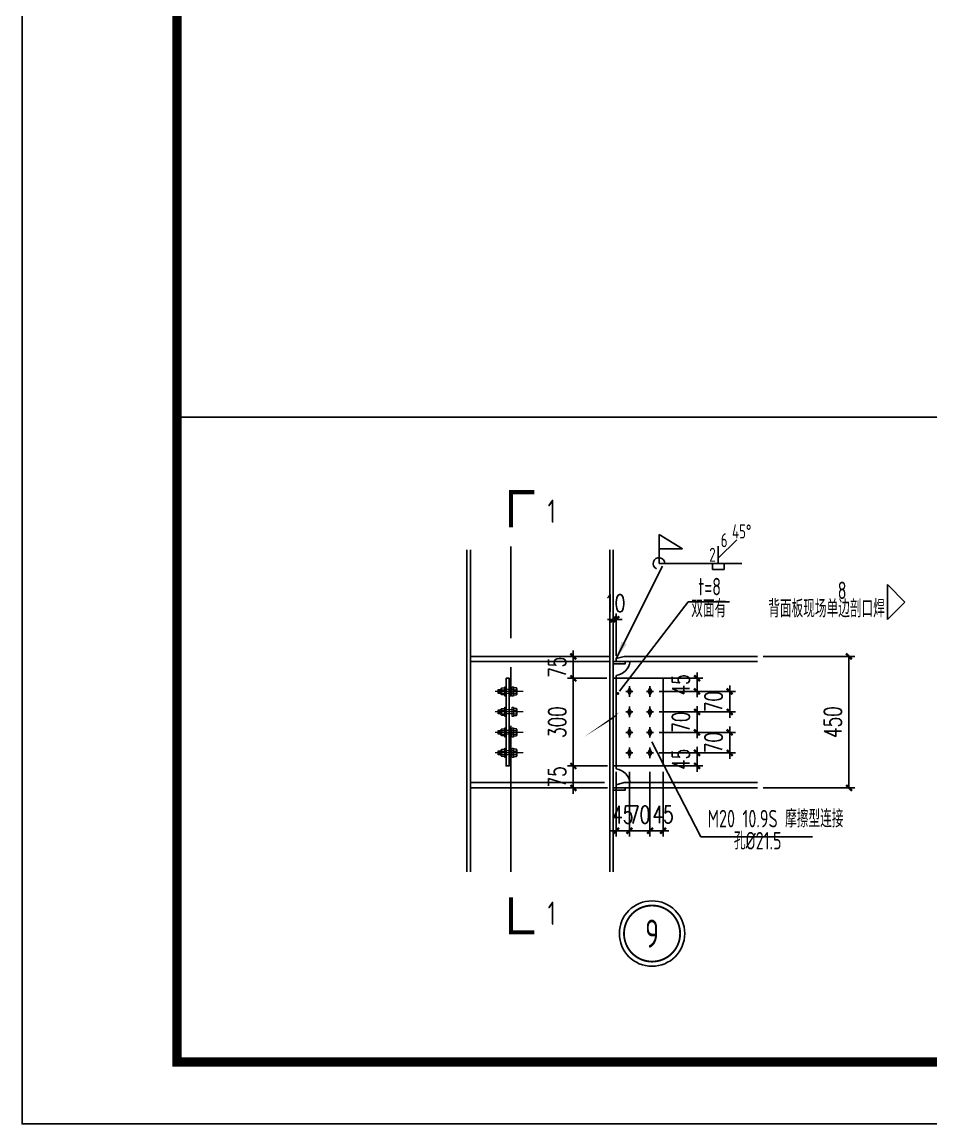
# Model space of a CAD drawing. Extents: x 180850 to 1399066, y 48356 to 327880.
# Drawn here: x 1287616 to 1303163, y 135864 to 154718 of the extents above; entities that cross this region are included whole.
import ezdxf
from ezdxf.enums import TextEntityAlignment as Align

# ---------------------------------------------------------------- set-up
doc = ezdxf.new("R2010")
doc.units = 0
doc.header["$LTSCALE"] = 1000
doc.linetypes.add('0$0$CENTERX2', pattern=[4, 2.5, -0.5, 0.5, -0.5])
doc.linetypes.add('ACAD_ISO02W100', pattern=[15, 12, -3])
doc.layers.add('6', color=253, linetype='Continuous', lineweight=13)
doc.layers.add('螺栓', color=15, linetype='Continuous', lineweight=18)
for name, color, linetype in [('AXIS', 3, 'Continuous'), ('BOLT', 251, 'Continuous'), ('DOTE', 1, 'Continuous'), ('GL', 150, 'Continuous'), ('GZ', 50, 'Continuous'), ('PUB_DIM', 3, 'Continuous'), ('PUB_TEXT', 7, 'Continuous'), ('PUB_TITLE', 4, 'Continuous'), ('PZ', 202, 'Continuous'), ('TEXT', 7, 'Continuous'), ('THIN', 7, 'Continuous'), ('WELD', 7, 'Continuous'), ('YCX', 90, 'Continuous')]:
    doc.layers.add(name, color=color, linetype=linetype)
doc.styles.add('_TCH_DIM_T3', font='SIMPLEX', dxfattribs={"width": 0.705882, "bigfont": 'GBCBIG'})
doc.styles.get("Standard").update_dxf_attribs({"font": 'gbenor.shx', "bigfont": 'gbcbig.shx'})
doc.styles.add('TSSD_Label', font='tssdeng.shx', dxfattribs={"width": 0.7, "bigfont": 'hztxt.shx'})
doc.styles.add('TSSD_Num', font='Tssdeng.shx', dxfattribs={"width": 0.7, "bigfont": 'hztxt.shx'})
doc.styles.add('标准字体', font='tssdeng.shx', dxfattribs={"width": 0.7, "bigfont": 'tssdchn.shx'})
doc.dimstyles.new('TCH_100_5', dxfattribs={"dimtxt": 297.5, "dimasz": 100, "dimexe": 100, "dimexo": 100, "dimgap": 126.25, "dimtad": 1, "dimdec": 0, "dimlfac": 0.2, "dimzin": 0, "dimdsep": 46, "dimtxsty": '_TCH_DIM_T3', "dimblk": 'ARCHTICK', "dimcen": 0.09, "dimclrd": 126, "dimclre": 126, "dimclrt": 7, "dimazin": 2, "dimtfac": 1, "dimtdec": 0, "dimtix": 1, "dimtmove": 2, "dimatfit": 3, "dimfxl": 1, "dimtolj": 1, "dimtzin": 0, "dimarcsym": 0})
doc.dimstyles.new('TSSD_LEADER_STYLE_300.0', dxfattribs={"dimtxt": 0.18, "dimasz": 300, "dimexe": 0.18, "dimexo": 0.0625, "dimgap": 0.09, "dimtad": 0, "dimtih": 1, "dimtoh": 1, "dimdec": 4, "dimzin": 0, "dimdsep": 46, "dimtxsty": 'Standard', "dimcen": 0.09, "dimadec": 0, "dimazin": 0, "dimtfac": 1, "dimtdec": 4, "dimtofl": 0, "dimtmove": 0, "dimatfit": 3, "dimfxl": 1, "dimtolj": 1, "dimtzin": 0, "dimarcsym": 0})
pattern_1 = [(90, (1516789.811, -429090.545), (-21.2343996, 9e-12), []), (90, (1516779.194, -429090.545), (-21.2343996, 9e-12), [10.6171998, -5.3085999])]
pattern_2 = [(90, (1516789.811, -429090.545), (-21.2343996, 9e-12), []), (90, (1516779.194, -429090.545), (-21.2343996, 9e-12), [10.6171998, -5.3085999])]
pattern_3 = [(90, (1516789.811, -430140.545), (-21.2343996, 9e-12), []), (90, (1516779.194, -430140.545), (-21.2343996, 9e-12), [10.6171998, -5.3085999])]
pattern_4 = [(90, (1516789.811, -430140.545), (-21.2343996, 9e-12), []), (90, (1516779.194, -430140.545), (-21.2343996, 9e-12), [10.6171998, -5.3085999])]
pattern_5 = [(90, (1516789.811, -429440.545), (-21.2343996, 9e-12), []), (90, (1516779.194, -429440.545), (-21.2343996, 9e-12), [10.6171998, -5.3085999])]
pattern_6 = [(90, (1516789.811, -429440.545), (-21.2343996, 9e-12), []), (90, (1516779.194, -429440.545), (-21.2343996, 9e-12), [10.6171998, -5.3085999])]
pattern_7 = [(90, (1516789.811, -429790.545), (-21.2343996, 9e-12), []), (90, (1516779.194, -429790.545), (-21.2343996, 9e-12), [10.6171998, -5.3085999])]
pattern_8 = [(90, (1516789.811, -429790.545), (-21.2343996, 9e-12), []), (90, (1516779.194, -429790.545), (-21.2343996, 9e-12), [10.6171998, -5.3085999])]

# ---------------------------------------------------------------- blocks, each defined once
blk = doc.blocks.new('_WELD001')
at = {"linetype": 'ByBlock'}
h = blk.add_hatch(color=0, dxfattribs=at)
h.paths.add_polyline_path([(0.8, 0.5), (0, 1), (0, 0.5)], flags=16)
edge = h.paths.add_edge_path()
edge.add_line((0.8, 0.5), (0, 1))
edge.add_line((0, 0.5), (0.8, 0.5))
edge.add_line((0, 0), (0, 1))
at = {"color": 0, "linetype": 'ByBlock'}
for p, q in [((0, 0), (0, 1)), ((0.8, 0.5), (0, 1)), ((0, 0.5), (0.8, 0.5))]:
    blk.add_line(p, q, dxfattribs=at)
blk = doc.blocks.new('_WELD008')
at = {"color": 0, "linetype": 'ByBlock'}
for p, q in [((0, 0.3), (1.061, 1.361)), ((0, 0), (0, 1))]:
    blk.add_line(p, q, dxfattribs=at)
for tag, p in [('C', (1.286, 1.416)), ('B', (0.288, 0.856)), ('A', (-0.303, -0.009))]:
    blk.add_attdef(tag, text='', height=0.8, dxfattribs=at).set_placement(p, align=Align.CENTER)
blk = doc.blocks.new('_WELD002')
at = {"color": 0, "linetype": 'ByBlock'}
for p, q in [((0.5, 1), (0, 1)), ((0.5, 0), (0.5, 1)), ((0, 0), (0.5, 0))]:
    blk.add_line(p, q, dxfattribs=at)
blk = doc.blocks.new('_ArchTick')
at = {"color": 0, "linetype": 'ByBlock', "const_width": 0.4}
blk.add_lwpolyline([(-0.5, -0.5), (0.5, 0.5)], dxfattribs=at)
blk = doc.blocks.new('*D1823')
at = {"layer": 'AXIS', "color": 126, "linetype": 'ByBlock', "lineweight": -2, "transparency": 16777216}
for p, q in [((1300294, 143864), (1301860, 143864)), ((1301760, 143864), (1301760, 141614)), ((1300294, 141614), (1301860, 141614))]:
    blk.add_line(p, q, dxfattribs=at)
at = {"layer": 'Defpoints', "color": 0, "linetype": 'ByBlock', "transparency": 16777216}
for p in [(1300194, 143864), (1300194, 141614), (1301760, 141614)]:
    blk.add_point(p, dxfattribs=at)
at = {"layer": 'AXIS', "color": 126, "linetype": 'ByBlock', "lineweight": -2, "transparency": 16777216, "xscale": 100, "yscale": 100, "zscale": 100}
for p, rotation in [((1301760, 143864), 90), ((1301760, 141614), 270)]:
    blk.add_blockref('_ArchTick', p, dxfattribs=dict(at, rotation=rotation))
at = {"layer": 'AXIS', "color": 7, "linetype": 'ByBlock', "transparency": 16777216, "insert": (1301485, 142739), "char_height": 297.5, "attachment_point": 5, "rotation": 90, "style": '_TCH_DIM_T3'}
blk.add_mtext('\\A1;450', dxfattribs=at)
blk = doc.blocks.new('*D1824')
at = {"layer": 'AXIS', "color": 126, "linetype": 'ByBlock', "lineweight": -2, "transparency": 16777216}
for p, q in [((1297779, 141889), (1297779, 140781)), ((1298006, 141889), (1298006, 140781)), ((1297779, 140881), (1297679, 140881)), ((1297779, 140881), (1298006, 140881)), ((1298006, 140881), (1298106, 140881))]:
    blk.add_line(p, q, dxfattribs=at)
at = {"layer": 'Defpoints', "color": 0, "linetype": 'ByBlock', "transparency": 16777216}
for p in [(1297779, 141989), (1298006, 141989), (1298006, 140881)]:
    blk.add_point(p, dxfattribs=at)
at = {"layer": 'AXIS', "color": 126, "linetype": 'ByBlock', "lineweight": -2, "transparency": 16777216, "xscale": 100, "yscale": 100, "zscale": 100}
blk.add_blockref('_ArchTick', (1297779, 140881), dxfattribs=at)
at = {"layer": 'AXIS', "color": 126, "linetype": 'ByBlock', "lineweight": -2, "transparency": 16777216, "xscale": 100, "yscale": 100, "zscale": 100, "rotation": 180}
blk.add_blockref('_ArchTick', (1298006, 140881), dxfattribs=at)
at = {"layer": 'AXIS', "color": 7, "linetype": 'ByBlock', "transparency": 16777216, "insert": (1297893, 141156), "char_height": 297.5, "attachment_point": 5, "style": '_TCH_DIM_T3'}
blk.add_mtext('\\A1;45', dxfattribs=at)
blk = doc.blocks.new('*D1825')
at = {"layer": 'AXIS', "color": 126, "linetype": 'ByBlock', "lineweight": -2, "transparency": 16777216}
for p, q in [((1298356, 141889), (1298356, 140781)), ((1298581, 141889), (1298581, 140781)), ((1298356, 140881), (1298256, 140881)), ((1298356, 140881), (1298581, 140881)), ((1298581, 140881), (1298681, 140881))]:
    blk.add_line(p, q, dxfattribs=at)
at = {"layer": 'Defpoints', "color": 0, "linetype": 'ByBlock', "transparency": 16777216}
for p in [(1298356, 141989), (1298581, 141989), (1298581, 140881)]:
    blk.add_point(p, dxfattribs=at)
at = {"layer": 'AXIS', "color": 126, "linetype": 'ByBlock', "lineweight": -2, "transparency": 16777216, "xscale": 100, "yscale": 100, "zscale": 100}
blk.add_blockref('_ArchTick', (1298356, 140881), dxfattribs=at)
at = {"layer": 'AXIS', "color": 126, "linetype": 'ByBlock', "lineweight": -2, "transparency": 16777216, "xscale": 100, "yscale": 100, "zscale": 100, "rotation": 180}
blk.add_blockref('_ArchTick', (1298581, 140881), dxfattribs=at)
at = {"layer": 'AXIS', "color": 7, "linetype": 'ByBlock', "transparency": 16777216, "insert": (1298581, 141160), "char_height": 297.5, "attachment_point": 5, "style": '_TCH_DIM_T3'}
blk.add_mtext('\\A1;45', dxfattribs=at)
blk = doc.blocks.new('*D1826')
at = {"layer": 'AXIS', "color": 126, "linetype": 'ByBlock', "lineweight": -2, "transparency": 16777216}
for p, q in [((1298006, 141889), (1298006, 140781)), ((1298356, 141889), (1298356, 140781)), ((1298006, 140881), (1297906, 140881)), ((1298006, 140881), (1298356, 140881)), ((1298356, 140881), (1298456, 140881))]:
    blk.add_line(p, q, dxfattribs=at)
at = {"layer": 'Defpoints', "color": 0, "linetype": 'ByBlock', "transparency": 16777216}
for p in [(1298006, 141989), (1298356, 141989), (1298356, 140881)]:
    blk.add_point(p, dxfattribs=at)
at = {"layer": 'AXIS', "color": 126, "linetype": 'ByBlock', "lineweight": -2, "transparency": 16777216, "xscale": 100, "yscale": 100, "zscale": 100}
blk.add_blockref('_ArchTick', (1298006, 140881), dxfattribs=at)
at = {"layer": 'AXIS', "color": 126, "linetype": 'ByBlock', "lineweight": -2, "transparency": 16777216, "xscale": 100, "yscale": 100, "zscale": 100, "rotation": 180}
blk.add_blockref('_ArchTick', (1298356, 140881), dxfattribs=at)
at = {"layer": 'AXIS', "color": 7, "linetype": 'ByBlock', "transparency": 16777216, "insert": (1298181, 141156), "char_height": 297.5, "attachment_point": 5, "style": '_TCH_DIM_T3'}
blk.add_mtext('\\A1;70', dxfattribs=at)
blk = doc.blocks.new('ts_idx2')
at = {"color": 0, "linetype": 'ByBlock', "lineweight": -2, "const_width": 0.0333}
blk.add_lwpolyline([(-0.5, 0, 1), (0.5, 0, 1)], format="xyb", close=True, dxfattribs=at)
at = {"color": 0, "linetype": 'ByBlock', "lineweight": -2}
blk.add_circle((0, 0), 0.583, dxfattribs=at)
at = {"color": 0, "linetype": 'ByBlock', "lineweight": -2, "style": 'TSSD_Num', "width": 0.7}
blk.add_attdef('A', text='', height=0.5, dxfattribs=at).set_placement((0, 0), align=Align.MIDDLE_CENTER)
blk = doc.blocks.new('*D1827')
at = {"layer": 'AXIS', "color": 126, "linetype": 'ByBlock', "lineweight": -2, "transparency": 16777216}
for p, q in [((1297729, 144498), (1297629, 144498)), ((1297729, 143904), (1297729, 144598)), ((1297779, 144498), (1297729, 144498)), ((1297779, 143874), (1297779, 144598)), ((1297779, 144498), (1297879, 144498))]:
    blk.add_line(p, q, dxfattribs=at)
at = {"layer": 'Defpoints', "color": 0, "linetype": 'ByBlock', "transparency": 16777216}
for p in [(1297729, 144498), (1297729, 143804), (1297779, 143774)]:
    blk.add_point(p, dxfattribs=at)
at = {"layer": 'AXIS', "color": 126, "linetype": 'ByBlock', "lineweight": -2, "transparency": 16777216, "xscale": 100, "yscale": 100, "zscale": 100}
blk.add_blockref('_ArchTick', (1297729, 144498), dxfattribs=at)
at = {"layer": 'AXIS', "color": 126, "linetype": 'ByBlock', "lineweight": -2, "transparency": 16777216, "xscale": 100, "yscale": 100, "zscale": 100, "rotation": 180}
blk.add_blockref('_ArchTick', (1297779, 144498), dxfattribs=at)
at = {"layer": 'AXIS', "color": 7, "linetype": 'ByBlock', "transparency": 16777216, "insert": (1297754, 144773), "char_height": 297.5, "attachment_point": 5, "style": '_TCH_DIM_T3'}
blk.add_mtext('\\A1;10', dxfattribs=at)
blk = doc.blocks.new('*D1828')
at = {"layer": 'AXIS', "color": 126, "linetype": 'ByBlock', "lineweight": -2, "transparency": 16777216}
for p, q in [((1298516, 142214), (1299261, 142214)), ((1299161, 142214), (1299161, 142314)), ((1299161, 141989), (1299161, 142214)), ((1298489, 141989), (1299261, 141989)), ((1299161, 141989), (1299161, 141889))]:
    blk.add_line(p, q, dxfattribs=at)
at = {"layer": 'Defpoints', "color": 0, "linetype": 'ByBlock', "transparency": 16777216}
for p in [(1298416, 142214), (1299161, 142214), (1298389, 141989)]:
    blk.add_point(p, dxfattribs=at)
at = {"layer": 'AXIS', "color": 126, "linetype": 'ByBlock', "lineweight": -2, "transparency": 16777216, "xscale": 100, "yscale": 100, "zscale": 100}
for p, rotation in [((1299161, 142214), 270), ((1299161, 141989), 90)]:
    blk.add_blockref('_ArchTick', p, dxfattribs=dict(at, rotation=rotation))
at = {"layer": 'AXIS', "color": 7, "linetype": 'ByBlock', "transparency": 16777216, "insert": (1298886, 142102), "char_height": 297.5, "attachment_point": 5, "rotation": 90, "style": '_TCH_DIM_T3'}
blk.add_mtext('\\A1;45', dxfattribs=at)
blk = doc.blocks.new('*D1829')
at = {"layer": 'AXIS', "color": 126, "linetype": 'ByBlock', "lineweight": -2, "transparency": 16777216}
for p, q in [((1298516, 142564), (1299820, 142564)), ((1299720, 142564), (1299720, 142664)), ((1299720, 142214), (1299720, 142564)), ((1298516, 142214), (1299820, 142214)), ((1299720, 142214), (1299720, 142114))]:
    blk.add_line(p, q, dxfattribs=at)
at = {"layer": 'Defpoints', "color": 0, "linetype": 'ByBlock', "transparency": 16777216}
for p in [(1298416, 142564), (1299720, 142564), (1298416, 142214)]:
    blk.add_point(p, dxfattribs=at)
at = {"layer": 'AXIS', "color": 126, "linetype": 'ByBlock', "lineweight": -2, "transparency": 16777216, "xscale": 100, "yscale": 100, "zscale": 100}
for p, rotation in [((1299720, 142564), 270), ((1299720, 142214), 90)]:
    blk.add_blockref('_ArchTick', p, dxfattribs=dict(at, rotation=rotation))
at = {"layer": 'AXIS', "color": 7, "linetype": 'ByBlock', "transparency": 16777216, "insert": (1299445, 142389), "char_height": 297.5, "attachment_point": 5, "rotation": 90, "style": '_TCH_DIM_T3'}
blk.add_mtext('\\A1;70', dxfattribs=at)
blk = doc.blocks.new('*D1830')
at = {"layer": 'AXIS', "color": 126, "linetype": 'ByBlock', "lineweight": -2, "transparency": 16777216}
for p, q in [((1299161, 142914), (1299161, 143014)), ((1298516, 142914), (1299261, 142914)), ((1299161, 142564), (1299161, 142914)), ((1298516, 142564), (1299261, 142564)), ((1299161, 142564), (1299161, 142464))]:
    blk.add_line(p, q, dxfattribs=at)
at = {"layer": 'Defpoints', "color": 0, "linetype": 'ByBlock', "transparency": 16777216}
for p in [(1298416, 142914), (1299161, 142914), (1298416, 142564)]:
    blk.add_point(p, dxfattribs=at)
at = {"layer": 'AXIS', "color": 126, "linetype": 'ByBlock', "lineweight": -2, "transparency": 16777216, "xscale": 100, "yscale": 100, "zscale": 100}
for p, rotation in [((1299161, 142914), 270), ((1299161, 142564), 90)]:
    blk.add_blockref('_ArchTick', p, dxfattribs=dict(at, rotation=rotation))
at = {"layer": 'AXIS', "color": 7, "linetype": 'ByBlock', "transparency": 16777216, "insert": (1298886, 142739), "char_height": 297.5, "attachment_point": 5, "rotation": 90, "style": '_TCH_DIM_T3'}
blk.add_mtext('\\A1;70', dxfattribs=at)
blk = doc.blocks.new('*D1831')
at = {"layer": 'AXIS', "color": 126, "linetype": 'ByBlock', "lineweight": -2, "transparency": 16777216}
for p, q in [((1299720, 143264), (1299720, 143364)), ((1298516, 143264), (1299820, 143264)), ((1299720, 142914), (1299720, 143264)), ((1298516, 142914), (1299820, 142914)), ((1299720, 142914), (1299720, 142814))]:
    blk.add_line(p, q, dxfattribs=at)
at = {"layer": 'Defpoints', "color": 0, "linetype": 'ByBlock', "transparency": 16777216}
for p in [(1298416, 143264), (1299720, 143264), (1298416, 142914)]:
    blk.add_point(p, dxfattribs=at)
at = {"layer": 'AXIS', "color": 126, "linetype": 'ByBlock', "lineweight": -2, "transparency": 16777216, "xscale": 100, "yscale": 100, "zscale": 100}
for p, rotation in [((1299720, 143264), 270), ((1299720, 142914), 90)]:
    blk.add_blockref('_ArchTick', p, dxfattribs=dict(at, rotation=rotation))
at = {"layer": 'AXIS', "color": 7, "linetype": 'ByBlock', "transparency": 16777216, "insert": (1299445, 143089), "char_height": 297.5, "attachment_point": 5, "rotation": 90, "style": '_TCH_DIM_T3'}
blk.add_mtext('\\A1;70', dxfattribs=at)
blk = doc.blocks.new('*D1832')
at = {"layer": 'AXIS', "color": 126, "linetype": 'ByBlock', "lineweight": -2, "transparency": 16777216}
for p, q in [((1298516, 143489), (1299261, 143489)), ((1299161, 143489), (1299161, 143589)), ((1299161, 143264), (1299161, 143489)), ((1298516, 143264), (1299261, 143264)), ((1299161, 143264), (1299161, 143164))]:
    blk.add_line(p, q, dxfattribs=at)
at = {"layer": 'Defpoints', "color": 0, "linetype": 'ByBlock', "transparency": 16777216}
for p in [(1298416, 143489), (1299161, 143489), (1298416, 143264)]:
    blk.add_point(p, dxfattribs=at)
at = {"layer": 'AXIS', "color": 126, "linetype": 'ByBlock', "lineweight": -2, "transparency": 16777216, "xscale": 100, "yscale": 100, "zscale": 100}
for p, rotation in [((1299161, 143489), 270), ((1299161, 143264), 90)]:
    blk.add_blockref('_ArchTick', p, dxfattribs=dict(at, rotation=rotation))
at = {"layer": 'AXIS', "color": 7, "linetype": 'ByBlock', "transparency": 16777216, "insert": (1298886, 143377), "char_height": 297.5, "attachment_point": 5, "rotation": 90, "style": '_TCH_DIM_T3'}
blk.add_mtext('\\A1;45', dxfattribs=at)
blk = doc.blocks.new('*D1833')
at = {"layer": 'AXIS', "color": 126, "linetype": 'ByBlock', "lineweight": -2, "transparency": 16777216}
for p, q in [((1297616, 143489), (1296945, 143489)), ((1297045, 143489), (1297045, 141989)), ((1297616, 141989), (1296945, 141989))]:
    blk.add_line(p, q, dxfattribs=at)
at = {"layer": 'Defpoints', "color": 0, "linetype": 'ByBlock', "transparency": 16777216}
for p in [(1297716, 143489), (1297045, 141989), (1297716, 141989)]:
    blk.add_point(p, dxfattribs=at)
at = {"layer": 'AXIS', "color": 126, "linetype": 'ByBlock', "lineweight": -2, "transparency": 16777216, "xscale": 100, "yscale": 100, "zscale": 100}
for p, rotation in [((1297045, 143489), 90), ((1297045, 141989), 270)]:
    blk.add_blockref('_ArchTick', p, dxfattribs=dict(at, rotation=rotation))
at = {"layer": 'AXIS', "color": 7, "linetype": 'ByBlock', "transparency": 16777216, "insert": (1296770, 142739), "char_height": 297.5, "attachment_point": 5, "rotation": 90, "style": '_TCH_DIM_T3'}
blk.add_mtext('\\A1;300', dxfattribs=at)
blk = doc.blocks.new('*D1834')
at = {"layer": 'AXIS', "color": 126, "linetype": 'ByBlock', "lineweight": -2, "transparency": 16777216}
for p, q in [((1297569, 143864), (1296945, 143864)), ((1297045, 143864), (1297045, 143964)), ((1297045, 143489), (1297045, 143864)), ((1297616, 143489), (1296945, 143489)), ((1297045, 143489), (1297045, 143389))]:
    blk.add_line(p, q, dxfattribs=at)
at = {"layer": 'Defpoints', "color": 0, "linetype": 'ByBlock', "transparency": 16777216}
for p in [(1297045, 143864), (1297669, 143864), (1297716, 143489)]:
    blk.add_point(p, dxfattribs=at)
at = {"layer": 'AXIS', "color": 126, "linetype": 'ByBlock', "lineweight": -2, "transparency": 16777216, "xscale": 100, "yscale": 100, "zscale": 100}
for p, rotation in [((1297045, 143864), 270), ((1297045, 143489), 90)]:
    blk.add_blockref('_ArchTick', p, dxfattribs=dict(at, rotation=rotation))
at = {"layer": 'AXIS', "color": 7, "linetype": 'ByBlock', "transparency": 16777216, "insert": (1296770, 143677), "char_height": 297.5, "attachment_point": 5, "rotation": 90, "style": '_TCH_DIM_T3'}
blk.add_mtext('\\A1;75', dxfattribs=at)
blk = doc.blocks.new('*D1835')
at = {"layer": 'AXIS', "color": 126, "linetype": 'ByBlock', "lineweight": -2, "transparency": 16777216}
for p, q in [((1297629, 141989), (1296945, 141989)), ((1297045, 141989), (1297045, 142089)), ((1297045, 141989), (1297045, 141614)), ((1297629, 141614), (1296945, 141614)), ((1297045, 141614), (1297045, 141514))]:
    blk.add_line(p, q, dxfattribs=at)
at = {"layer": 'Defpoints', "color": 0, "linetype": 'ByBlock', "transparency": 16777216}
for p in [(1297729, 141989), (1297045, 141614), (1297729, 141614)]:
    blk.add_point(p, dxfattribs=at)
at = {"layer": 'AXIS', "color": 126, "linetype": 'ByBlock', "lineweight": -2, "transparency": 16777216, "xscale": 100, "yscale": 100, "zscale": 100}
for p, rotation in [((1297045, 141989), 270), ((1297045, 141614), 90)]:
    blk.add_blockref('_ArchTick', p, dxfattribs=dict(at, rotation=rotation))
at = {"layer": 'AXIS', "color": 7, "linetype": 'ByBlock', "transparency": 16777216, "insert": (1296770, 141802), "char_height": 297.5, "attachment_point": 5, "rotation": 90, "style": '_TCH_DIM_T3'}
blk.add_mtext('\\A1;75', dxfattribs=at)

msp = doc.modelspace()

# ---------------------------------------------------------------- hatches: boundary and pattern name
at = {"layer": 'BOLT'}
for points in [[(1298005.91, 143324.1), (1298035.91, 143264.1), (1298005.91, 143204.1), (1297975.91, 143264.1)], [(1298355.91, 143324.1), (1298385.91, 143264.1), (1298355.91, 143204.1), (1298325.91, 143264.1)], [(1298005.91, 142974.1), (1298035.91, 142914.1), (1298005.91, 142854.1), (1297975.91, 142914.1)], [(1298355.91, 142974.1), (1298385.91, 142914.1), (1298355.91, 142854.1), (1298325.91, 142914.1)], [(1298005.91, 142624.1), (1298035.91, 142564.1), (1298005.91, 142504.1), (1297975.91, 142564.1)], [(1298355.91, 142624.1), (1298385.91, 142564.1), (1298355.91, 142504.1), (1298325.91, 142564.1)], [(1298005.91, 142274.1), (1298035.91, 142214.1), (1298005.91, 142154.1), (1297975.91, 142214.1)], [(1298355.91, 142274.1), (1298385.91, 142214.1), (1298355.91, 142154.1), (1298325.91, 142214.1)]]:
    msp.add_hatch(color=256, dxfattribs=at).paths.add_polyline_path(points)
at = {"layer": '螺栓'}
h = msp.add_hatch(dxfattribs=at)
h.set_pattern_fill('BRASS', color=256, scale=3.344, angle=90, style=0)
h.set_pattern_definition(pattern_1)
h.paths.add_polyline_path([(1295808.17, 143297.54), (1295762.35, 143297.54), (1295762.35, 143230.66), (1295808.17, 143230.66)])
h = msp.add_hatch(dxfattribs=at)
h.set_pattern_fill('BRASS', color=256, scale=3.344, angle=90, style=0)
h.set_pattern_definition(pattern_2)
h.paths.add_polyline_path([(1295808.17, 143297.54), (1295762.35, 143297.54), (1295762.35, 143230.66), (1295808.17, 143230.66)])
h = msp.add_hatch(dxfattribs=at)
h.set_pattern_fill('BRASS', color=256, scale=3.344, angle=90, style=0)
h.set_pattern_definition(pattern_1)
h.paths.add_polyline_path([(1295808.17, 143297.54), (1295762.35, 143297.54), (1295762.35, 143230.66), (1295808.17, 143230.66)])
h = msp.add_hatch(dxfattribs=at)
h.set_pattern_fill('BRASS', color=256, scale=3.344, angle=90, style=0)
h.set_pattern_definition(pattern_2)
h.paths.add_polyline_path([(1295808.17, 143297.54), (1295762.35, 143297.54), (1295762.35, 143230.66), (1295808.17, 143230.66)])
h = msp.add_hatch(dxfattribs=at)
h.set_pattern_fill('BRASS', color=256, scale=3.344, angle=90, style=0)
h.set_pattern_definition(pattern_5)
h.paths.add_polyline_path([(1295808.17, 142947.54), (1295762.35, 142947.54), (1295762.35, 142880.66), (1295808.17, 142880.66)])
h = msp.add_hatch(dxfattribs=at)
h.set_pattern_fill('BRASS', color=256, scale=3.344, angle=90, style=0)
h.set_pattern_definition(pattern_6)
h.paths.add_polyline_path([(1295808.17, 142947.54), (1295762.35, 142947.54), (1295762.35, 142880.66), (1295808.17, 142880.66)])
h = msp.add_hatch(dxfattribs=at)
h.set_pattern_fill('BRASS', color=256, scale=3.344, angle=90, style=0)
h.set_pattern_definition(pattern_5)
h.paths.add_polyline_path([(1295808.17, 142947.54), (1295762.35, 142947.54), (1295762.35, 142880.66), (1295808.17, 142880.66)])
h = msp.add_hatch(dxfattribs=at)
h.set_pattern_fill('BRASS', color=256, scale=3.344, angle=90, style=0)
h.set_pattern_definition(pattern_6)
h.paths.add_polyline_path([(1295808.17, 142947.54), (1295762.35, 142947.54), (1295762.35, 142880.66), (1295808.17, 142880.66)])
h = msp.add_hatch(dxfattribs=at)
h.set_pattern_fill('BRASS', color=256, scale=3.344, angle=90, style=0)
h.set_pattern_definition(pattern_7)
h.paths.add_polyline_path([(1295808.17, 142597.54), (1295762.35, 142597.54), (1295762.35, 142530.66), (1295808.17, 142530.66)])
h = msp.add_hatch(dxfattribs=at)
h.set_pattern_fill('BRASS', color=256, scale=3.344, angle=90, style=0)
h.set_pattern_definition(pattern_8)
h.paths.add_polyline_path([(1295808.17, 142597.54), (1295762.35, 142597.54), (1295762.35, 142530.66), (1295808.17, 142530.66)])
h = msp.add_hatch(dxfattribs=at)
h.set_pattern_fill('BRASS', color=256, scale=3.344, angle=90, style=0)
h.set_pattern_definition(pattern_7)
h.paths.add_polyline_path([(1295808.17, 142597.54), (1295762.35, 142597.54), (1295762.35, 142530.66), (1295808.17, 142530.66)])
h = msp.add_hatch(dxfattribs=at)
h.set_pattern_fill('BRASS', color=256, scale=3.344, angle=90, style=0)
h.set_pattern_definition(pattern_8)
h.paths.add_polyline_path([(1295808.17, 142597.54), (1295762.35, 142597.54), (1295762.35, 142530.66), (1295808.17, 142530.66)])
h = msp.add_hatch(dxfattribs=at)
h.set_pattern_fill('BRASS', color=256, scale=3.344, angle=90, style=0)
h.set_pattern_definition(pattern_3)
h.paths.add_polyline_path([(1295808.17, 142247.54), (1295762.35, 142247.54), (1295762.35, 142180.66), (1295808.17, 142180.66)])
h = msp.add_hatch(dxfattribs=at)
h.set_pattern_fill('BRASS', color=256, scale=3.344, angle=90, style=0)
h.set_pattern_definition(pattern_4)
h.paths.add_polyline_path([(1295808.17, 142247.54), (1295762.35, 142247.54), (1295762.35, 142180.66), (1295808.17, 142180.66)])
h = msp.add_hatch(dxfattribs=at)
h.set_pattern_fill('BRASS', color=256, scale=3.344, angle=90, style=0)
h.set_pattern_definition(pattern_3)
h.paths.add_polyline_path([(1295808.17, 142247.54), (1295762.35, 142247.54), (1295762.35, 142180.66), (1295808.17, 142180.66)])
h = msp.add_hatch(dxfattribs=at)
h.set_pattern_fill('BRASS', color=256, scale=3.344, angle=90, style=0)
h.set_pattern_definition(pattern_4)
h.paths.add_polyline_path([(1295808.17, 142247.54), (1295762.35, 142247.54), (1295762.35, 142180.66), (1295808.17, 142180.66)])

# ---------------------------------------------------------------- linework, layer by layer
at = {"layer": '6', "linetype": 'ACAD_ISO02W100', "ltscale": 2}
for p, q in [((1296186.46, 143264.1), (1295708.72, 143264.1)), ((1296186.46, 142914.1), (1295708.72, 142914.1)), ((1296186.46, 142564.1), (1295708.72, 142564.1)), ((1296186.46, 142214.1), (1295708.72, 142214.1))]:
    msp.add_line(p, q, dxfattribs=at)
at = {"layer": 'AXIS'}
msp.add_line((1290267.38, 147959.33), (1390581.03, 147959.33), dxfattribs=at)
at = {"layer": 'BOLT'}
for p, q in [((1298005.91, 143324.1), (1297975.91, 143264.1)), ((1298005.91, 143354.1), (1298005.91, 143174.1)), ((1298005.91, 143324.1), (1298035.91, 143264.1)), ((1298355.91, 143324.1), (1298325.91, 143264.1)), ((1298355.91, 143354.1), (1298355.91, 143174.1)), ((1298355.91, 143324.1), (1298385.91, 143264.1)), ((1298065.91, 143264.1), (1297945.91, 143264.1)), ((1298005.91, 143204.1), (1297975.91, 143264.1)), ((1298005.91, 143204.1), (1298035.91, 143264.1)), ((1298415.91, 143264.1), (1298295.91, 143264.1)), ((1298355.91, 143204.1), (1298325.91, 143264.1)), ((1298355.91, 143204.1), (1298385.91, 143264.1)), ((1298005.91, 142974.1), (1297975.91, 142914.1)), ((1298005.91, 143004.1), (1298005.91, 142824.1)), ((1298005.91, 142974.1), (1298035.91, 142914.1)), ((1298355.91, 142974.1), (1298325.91, 142914.1)), ((1298355.91, 143004.1), (1298355.91, 142824.1)), ((1298355.91, 142974.1), (1298385.91, 142914.1)), ((1298065.91, 142914.1), (1297945.91, 142914.1)), ((1298005.91, 142854.1), (1297975.91, 142914.1)), ((1298005.91, 142854.1), (1298035.91, 142914.1)), ((1298415.91, 142914.1), (1298295.91, 142914.1)), ((1298355.91, 142854.1), (1298325.91, 142914.1)), ((1298355.91, 142854.1), (1298385.91, 142914.1)), ((1298065.91, 142564.1), (1297945.91, 142564.1)), ((1298005.91, 142624.1), (1297975.91, 142564.1)), ((1298005.91, 142504.1), (1297975.91, 142564.1)), ((1298005.91, 142654.1), (1298005.91, 142474.1)), ((1298005.91, 142624.1), (1298035.91, 142564.1)), ((1298005.91, 142504.1), (1298035.91, 142564.1)), ((1298415.91, 142564.1), (1298295.91, 142564.1)), ((1298355.91, 142624.1), (1298325.91, 142564.1)), ((1298355.91, 142504.1), (1298325.91, 142564.1)), ((1298355.91, 142654.1), (1298355.91, 142474.1)), ((1298355.91, 142624.1), (1298385.91, 142564.1)), ((1298355.91, 142504.1), (1298385.91, 142564.1)), ((1298065.91, 142214.1), (1297945.91, 142214.1)), ((1298005.91, 142274.1), (1297975.91, 142214.1)), ((1298005.91, 142154.1), (1297975.91, 142214.1)), ((1298005.91, 142304.1), (1298005.91, 142124.1)), ((1298005.91, 142274.1), (1298035.91, 142214.1)), ((1298005.91, 142154.1), (1298035.91, 142214.1)), ((1298415.91, 142214.1), (1298295.91, 142214.1)), ((1298355.91, 142274.1), (1298325.91, 142214.1)), ((1298355.91, 142154.1), (1298325.91, 142214.1)), ((1298355.91, 142304.1), (1298355.91, 142124.1)), ((1298355.91, 142274.1), (1298385.91, 142214.1)), ((1298355.91, 142154.1), (1298385.91, 142214.1))]:
    msp.add_line(p, q, dxfattribs=at)
at = {"layer": 'DOTE', "color": 8, "linetype": '0$0$CENTERX2'}
msp.add_line((1295974.25, 140176.92), (1295974.25, 145744.77), dxfattribs=at)
at = {"layer": 'GL'}
for p, q in [((1297669.47, 143864.1), (1295284.25, 143864.1)), ((1297779.47, 143825.6), (1297916.93, 143864.1)), ((1300193.9, 143864.1), (1297916.93, 143864.1)), ((1297669.05, 143774.1), (1295284.25, 143774.1)), ((1300193.9, 143774.1), (1297779.1, 143774.1)), ((1297779.47, 143825.6), (1297779.47, 143774.1)), ((1297779.47, 143538.27), (1297779.47, 141939.1)), ((1297580.21, 141704.1), (1295284.25, 141704.1)), ((1297577.71, 141614.1), (1295284.25, 141614.1)), ((1300193.9, 141614.1), (1297779.51, 141614.1)), ((1297779.52, 141666.49), (1297916.92, 141704.1)), ((1297779.52, 141666.49), (1297779.52, 141614.17)), ((1300193.9, 141704.1), (1297916.92, 141704.1))]:
    msp.add_line(p, q, dxfattribs=at)
for points in [[(1297729.47, 143774.1), (1297729.47, 143734.1), (1297929.47, 143734.1), (1297929.47, 143774.1)], [(1297729.47, 141614.1), (1297729.47, 141574.1), (1297929.47, 141574.1), (1297929.47, 141614.1)]]:
    msp.add_lwpolyline(points, close=True, dxfattribs=at)
for centre, start, end in [((1297742.66, 143811.49), 277.672402, 352.206558), ((1297742.66, 141666.72), 7.793436, 82.327598)]:
    msp.add_arc(centre, 275.69, start, end, dxfattribs=at)
at = {"layer": 'GZ'}
for p, q in [((1295224.25, 140176.92), (1295224.25, 145686)), ((1295284.25, 140176.92), (1295284.25, 145686)), ((1297669.47, 140176.92), (1297669.47, 145686)), ((1297729.47, 140176.92), (1297729.47, 145686))]:
    msp.add_line(p, q, dxfattribs=at)
at = {"layer": 'PUB_DIM', "const_width": 70}
for points in [[(1295978.16, 146074.42), (1295978.16, 146674.42), (1296378.16, 146674.42)], [(1295978.16, 139741.44), (1295978.16, 139141.44), (1296378.16, 139141.44)]]:
    msp.add_lwpolyline(points, dxfattribs=at)
at = {"layer": 'PUB_TITLE'}
msp.add_lwpolyline([(1287615.87, 198863.75), (1399065.87, 198863.81), (1399065.87, 135863.88), (1287615.87, 135863.81)], close=True, dxfattribs=at)
at = {"layer": 'PUB_TITLE', "const_width": 159.09}
msp.add_lwpolyline([(1290267.38, 136924.42), (1290267.38, 197803.14), (1398005.26, 197803.21), (1398005.26, 136924.48)], close=True, dxfattribs=at)
at = {"layer": 'PZ'}
for points in [[(1295895.92, 143489.1), (1295949.25, 143489.1), (1295949.25, 141989.1), (1295895.92, 141989.1)], [(1297729.47, 143489.1), (1298580.91, 143489.1), (1298580.91, 141989.1), (1297729.47, 141989.1)]]:
    msp.add_lwpolyline(points, close=True, dxfattribs=at)
at = {"layer": 'TEXT'}
for p, q in [((1302418.35, 144793.99), (1302418.35, 145093.99)), ((1302718.35, 144793.99), (1302418.35, 145093.99)), ((1302418.35, 144793.99), (1302418.35, 144493.99)), ((1302718.35, 144793.99), (1302418.35, 144493.99))]:
    msp.add_line(p, q, dxfattribs=at)
at = {"layer": 'THIN'}
msp.add_lwpolyline([(1297729.47, 142800.3, 0, 100, 0), (1298020.04, 143041.19, 0, 0, 0), (1300516.9, 144793.99, 0, 0, 0), (1302818.35, 144793.99, 0, 0, 0)], format="xyseb", dxfattribs=at)
at = {"layer": 'WELD'}
msp.add_line((1298510.89, 145452.28), (1299925.44, 145452.28), dxfattribs=at)
msp.add_arc((1298510.89, 145452.28), 100, 0, 243.380567, dxfattribs=at)
at = {"layer": 'YCX'}
for p, q in [((1299011.64, 144795.76), (1297837.5, 143269.06)), ((1299011.64, 144795.76), (1299719.28, 144795.76)), ((1298387.75, 142404.1), (1299224.19, 140776.36)), ((1299224.19, 140776.36), (1301134.82, 140776.36))]:
    msp.add_line(p, q, dxfattribs=at)
at = {"layer": 'YCX', "const_width": 25}
msp.add_lwpolyline([(1297793.16, 143229.06, 1), (1297818.16, 143229.06, 1)], format="xyb", close=True, dxfattribs=at)
at = {"layer": '螺栓'}
for p, q in [((1295822.35, 143203.91), (1295822.35, 143324.3)), ((1295822.35, 143294.2), (1295875.86, 143294.2)), ((1296019.32, 143297.54), (1295895.92, 143297.54)), ((1295999.25, 143344.36), (1296019.32, 143344.36)), ((1295999.25, 143344.36), (1296019.32, 143344.36)), ((1295999.25, 143344.36), (1296019.32, 143344.36)), ((1295999.25, 143344.36), (1296019.32, 143344.36)), ((1296019.32, 143294.2), (1296072.82, 143294.2)), ((1296072.82, 143203.91), (1296072.82, 143324.3)), ((1295822.35, 143234.01), (1295875.86, 143234.01)), ((1296019.32, 143230.66), (1295895.92, 143230.66)), ((1296019.32, 143234.01), (1296072.82, 143234.01)), ((1295822.35, 142853.91), (1295822.35, 142974.3)), ((1295822.35, 142944.2), (1295875.86, 142944.2)), ((1296019.32, 142947.54), (1295895.92, 142947.54)), ((1295999.25, 142994.36), (1296019.32, 142994.36)), ((1295999.25, 142994.36), (1296019.32, 142994.36)), ((1295999.25, 142994.36), (1296019.32, 142994.36)), ((1295999.25, 142994.36), (1296019.32, 142994.36)), ((1296019.32, 142944.2), (1296072.82, 142944.2)), ((1296072.82, 142853.91), (1296072.82, 142974.3)), ((1295822.35, 142884.01), (1295875.86, 142884.01)), ((1296019.32, 142880.66), (1295895.92, 142880.66)), ((1296019.32, 142884.01), (1296072.82, 142884.01)), ((1295822.35, 142503.91), (1295822.35, 142624.3)), ((1295822.35, 142594.2), (1295875.86, 142594.2)), ((1296019.32, 142597.54), (1295895.92, 142597.54)), ((1295999.25, 142644.36), (1296019.32, 142644.36)), ((1295999.25, 142644.36), (1296019.32, 142644.36)), ((1295999.25, 142644.36), (1296019.32, 142644.36)), ((1295999.25, 142644.36), (1296019.32, 142644.36)), ((1296019.32, 142594.2), (1296072.82, 142594.2)), ((1296072.82, 142503.91), (1296072.82, 142624.3)), ((1295822.35, 142534.01), (1295875.86, 142534.01)), ((1296019.32, 142530.66), (1295895.92, 142530.66)), ((1296019.32, 142534.01), (1296072.82, 142534.01)), ((1295822.35, 142153.91), (1295822.35, 142274.3)), ((1295822.35, 142244.2), (1295875.86, 142244.2)), ((1295822.35, 142184.01), (1295875.86, 142184.01)), ((1296019.32, 142247.54), (1295895.92, 142247.54)), ((1296019.32, 142180.66), (1295895.92, 142180.66)), ((1295999.25, 142294.36), (1296019.32, 142294.36)), ((1295999.25, 142294.36), (1296019.32, 142294.36)), ((1295999.25, 142294.36), (1296019.32, 142294.36)), ((1295999.25, 142294.36), (1296019.32, 142294.36)), ((1296019.32, 142244.2), (1296072.82, 142244.2)), ((1296019.32, 142184.01), (1296072.82, 142184.01)), ((1296072.82, 142153.91), (1296072.82, 142274.3))]:
    msp.add_line(p, q, dxfattribs=at)
for points in [[(1295808.17, 143230.66), (1295762.35, 143230.66), (1295762.35, 143297.54), (1295808.17, 143297.54)], [(1295875.86, 143203.91), (1295822.35, 143203.91), (1295808.17, 143218.1), (1295808.17, 143310.11), (1295822.35, 143324.3), (1295875.86, 143324.3)], [(1296019.32, 143203.91), (1296072.82, 143203.91), (1296087.01, 143218.1), (1296087.01, 143310.11), (1296072.82, 143324.3), (1296019.32, 143324.3)], [(1295808.17, 142880.66), (1295762.35, 142880.66), (1295762.35, 142947.54), (1295808.17, 142947.54)], [(1295875.86, 142853.91), (1295822.35, 142853.91), (1295808.17, 142868.1), (1295808.17, 142960.11), (1295822.35, 142974.3), (1295875.86, 142974.3)], [(1296019.32, 142853.91), (1296072.82, 142853.91), (1296087.01, 142868.1), (1296087.01, 142960.11), (1296072.82, 142974.3), (1296019.32, 142974.3)], [(1295808.17, 142530.66), (1295762.35, 142530.66), (1295762.35, 142597.54), (1295808.17, 142597.54)], [(1295875.86, 142503.91), (1295822.35, 142503.91), (1295808.17, 142518.1), (1295808.17, 142610.11), (1295822.35, 142624.3), (1295875.86, 142624.3)], [(1296019.32, 142503.91), (1296072.82, 142503.91), (1296087.01, 142518.1), (1296087.01, 142610.11), (1296072.82, 142624.3), (1296019.32, 142624.3)], [(1295808.17, 142180.66), (1295762.35, 142180.66), (1295762.35, 142247.54), (1295808.17, 142247.54)], [(1295875.86, 142153.91), (1295822.35, 142153.91), (1295808.17, 142168.1), (1295808.17, 142260.11), (1295822.35, 142274.3), (1295875.86, 142274.3)], [(1296019.32, 142153.91), (1296072.82, 142153.91), (1296087.01, 142168.1), (1296087.01, 142260.11), (1296072.82, 142274.3), (1296019.32, 142274.3)]]:
    msp.add_lwpolyline(points, dxfattribs=at)
for points in [[(1295895.92, 143183.85), (1295875.86, 143183.85), (1295875.86, 143344.36), (1295895.92, 143344.36)], [(1296019.32, 143183.85), (1295999.25, 143183.85), (1295999.25, 143344.36), (1296019.32, 143344.36)], [(1295895.92, 142833.85), (1295875.86, 142833.85), (1295875.86, 142994.36), (1295895.92, 142994.36)], [(1296019.32, 142833.85), (1295999.25, 142833.85), (1295999.25, 142994.36), (1296019.32, 142994.36)], [(1295895.92, 142483.85), (1295875.86, 142483.85), (1295875.86, 142644.36), (1295895.92, 142644.36)], [(1296019.32, 142483.85), (1295999.25, 142483.85), (1295999.25, 142644.36), (1296019.32, 142644.36)], [(1295895.92, 142133.85), (1295875.86, 142133.85), (1295875.86, 142294.36), (1295895.92, 142294.36)], [(1296019.32, 142133.85), (1295999.25, 142133.85), (1295999.25, 142294.36), (1296019.32, 142294.36)]]:
    msp.add_lwpolyline(points, close=True, dxfattribs=at)

# ---------------------------------------------------------------- block references
at = {"layer": 'THIN'}
ref = msp.add_blockref('ts_idx2', (1298392.24, 139121.73), dxfattribs=dict(at, xscale=960, yscale=960, zscale=960))
ref.add_attrib('1', '9', dxfattribs={"height": 480, "style": 'TSSD_Num', "width": 0.7}).set_placement((1298392.24, 139121.73), align=Align.MIDDLE_CENTER)
at = {"layer": 'WELD'}
ref = msp.add_blockref('_WELD008', (1299525.44, 145452.28), dxfattribs=dict(at, xscale=300.0000001500005, yscale=300.0000001500005, zscale=300.0000001500005))
ref.add_attrib('6', '6', dxfattribs={"height": 240, "style": 'TSSD_Label', "width": 0.7}).set_placement((1299625.44, 145852.28), align=Align.MIDDLE_CENTER)
ref.add_attrib('2', '2', dxfattribs={"height": 240, "style": 'TSSD_Label', "width": 0.7}).set_placement((1299425.44, 145602.28), align=Align.MIDDLE_CENTER)
ref.add_attrib('45%%d', '45%%d', dxfattribs={"height": 240, "style": 'TSSD_Label', "width": 0.7}).set_placement((1299925.44, 146002.28), align=Align.MIDDLE_CENTER)
at = {"layer": 'WELD', "xscale": 500.0000002500008, "yscale": 500.0000002500008, "zscale": 500.0000002500008}
msp.add_blockref('_WELD001', (1298510.89, 145452.28), dxfattribs=at)
at = {"layer": 'WELD', "xscale": 200.0000001000003, "yscale": 200.0000001000003, "zscale": 200.0000001000003, "rotation": 270}
msp.add_blockref('_WELD002', (1299425.44, 145452.28), dxfattribs=at)

# ---------------------------------------------------------------- texts
at = {"layer": 'PUB_TEXT', "style": '标准字体', "width": 0.7}
for p in [(1296675.5, 146347.61), (1296675.5, 139468.25)]:
    msp.add_text('1', height=400, dxfattribs=at).set_placement(p, align=Align.MIDDLE_CENTER)
at = {"layer": 'TEXT', "style": '标准字体', "width": 0.7}
for s, p in [('t=8', (1299377.63, 144818.56)), ('双面有', (1299362.43, 144443.05)), ('背面板现场单边剖口焊', (1301376.64, 144440.97)), ('M20 10.9S 摩擦型连接', (1300504.05, 140848.01)), ('孔%%c21.5', (1300199.31, 140470.51))]:
    msp.add_text(s, height=300, dxfattribs=at).set_placement(p, align=Align.BOTTOM_CENTER)
msp.add_text('8', height=300, dxfattribs=at).set_placement((1301567.01, 144843.99))

# ---------------------------------------------------------------- dimensions: what is measured, and where the dimension line sits
at = {"layer": 'AXIS', "linetype": 'ByBlock'}
for base, p1, p2, picture, middle in [((1297729.47, 144498.19), (1297779.47, 143774.1), (1297729.47, 143804.1), '*D1827', (1297754.47, 144773.19)), ((1298005.91, 140880.69), (1297779.47, 141989.1), (1298005.91, 141989.1), '*D1824', (1297892.69, 141155.69)), ((1298355.91, 140880.69), (1298005.91, 141989.1), (1298355.91, 141989.1), '*D1826', (1298180.91, 141155.69))]:
    dim = msp.add_linear_dim(base=base, p1=p1, p2=p2, dimstyle='TCH_100_5', dxfattribs=at)
    dim.commit()
    dim.dimension.update_dxf_attribs({"geometry": picture, "text_midpoint": middle})
for base, p1, p2, picture, middle in [((1297045.37, 143864.1), (1297715.91, 143489.1), (1297669.47, 143864.1), '*D1834', (1296770.37, 143676.6)), ((1301760.21, 141614.1), (1300193.9, 143864.1), (1300193.9, 141614.1), '*D1823', (1301485.21, 142739.1)), ((1297045.37, 141989.1), (1297715.91, 143489.1), (1297715.91, 141989.1), '*D1833', (1296770.37, 142739.1)), ((1299160.88, 143489.1), (1298415.91, 143264.1), (1298415.91, 143489.1), '*D1832', (1298885.88, 143376.6)), ((1299720.44, 143264.1), (1298415.91, 142914.1), (1298415.91, 143264.1), '*D1831', (1299445.44, 143089.1)), ((1299160.88, 142914.1), (1298415.91, 142564.1), (1298415.91, 142914.1), '*D1830', (1298885.88, 142739.1)), ((1299720.44, 142564.1), (1298415.91, 142214.1), (1298415.91, 142564.1), '*D1829', (1299445.44, 142389.1)), ((1299160.88, 142214.1), (1298389.15, 141989.1), (1298415.91, 142214.1), '*D1828', (1298885.88, 142101.6)), ((1297045.37, 141614.1), (1297729.47, 141989.1), (1297729.47, 141614.1), '*D1835', (1296770.37, 141801.6))]:
    dim = msp.add_linear_dim(base=base, p1=p1, p2=p2, angle=90, dimstyle='TCH_100_5', dxfattribs=at)
    dim.commit()
    dim.dimension.update_dxf_attribs({"geometry": picture, "text_midpoint": middle})
dim = msp.add_linear_dim(base=(1298580.91, 140880.69), p1=(1298355.91, 141989.1), p2=(1298580.91, 141989.1), dimstyle='TCH_100_5', dxfattribs=at)
dim.commit()
dim.dimension.update_dxf_attribs({"geometry": '*D1825', "text_midpoint": (1298580.91, 141159.9), "dimtype": 160})

# ---------------------------------------------------------------- leaders
at = {"layer": 'WELD'}
msp.add_leader([(1297779.47, 143825.6), (1298569.27, 145408.44)], dimstyle='TSSD_LEADER_STYLE_300.0', dxfattribs=at)

doc.saveas('drawing.dxf')
